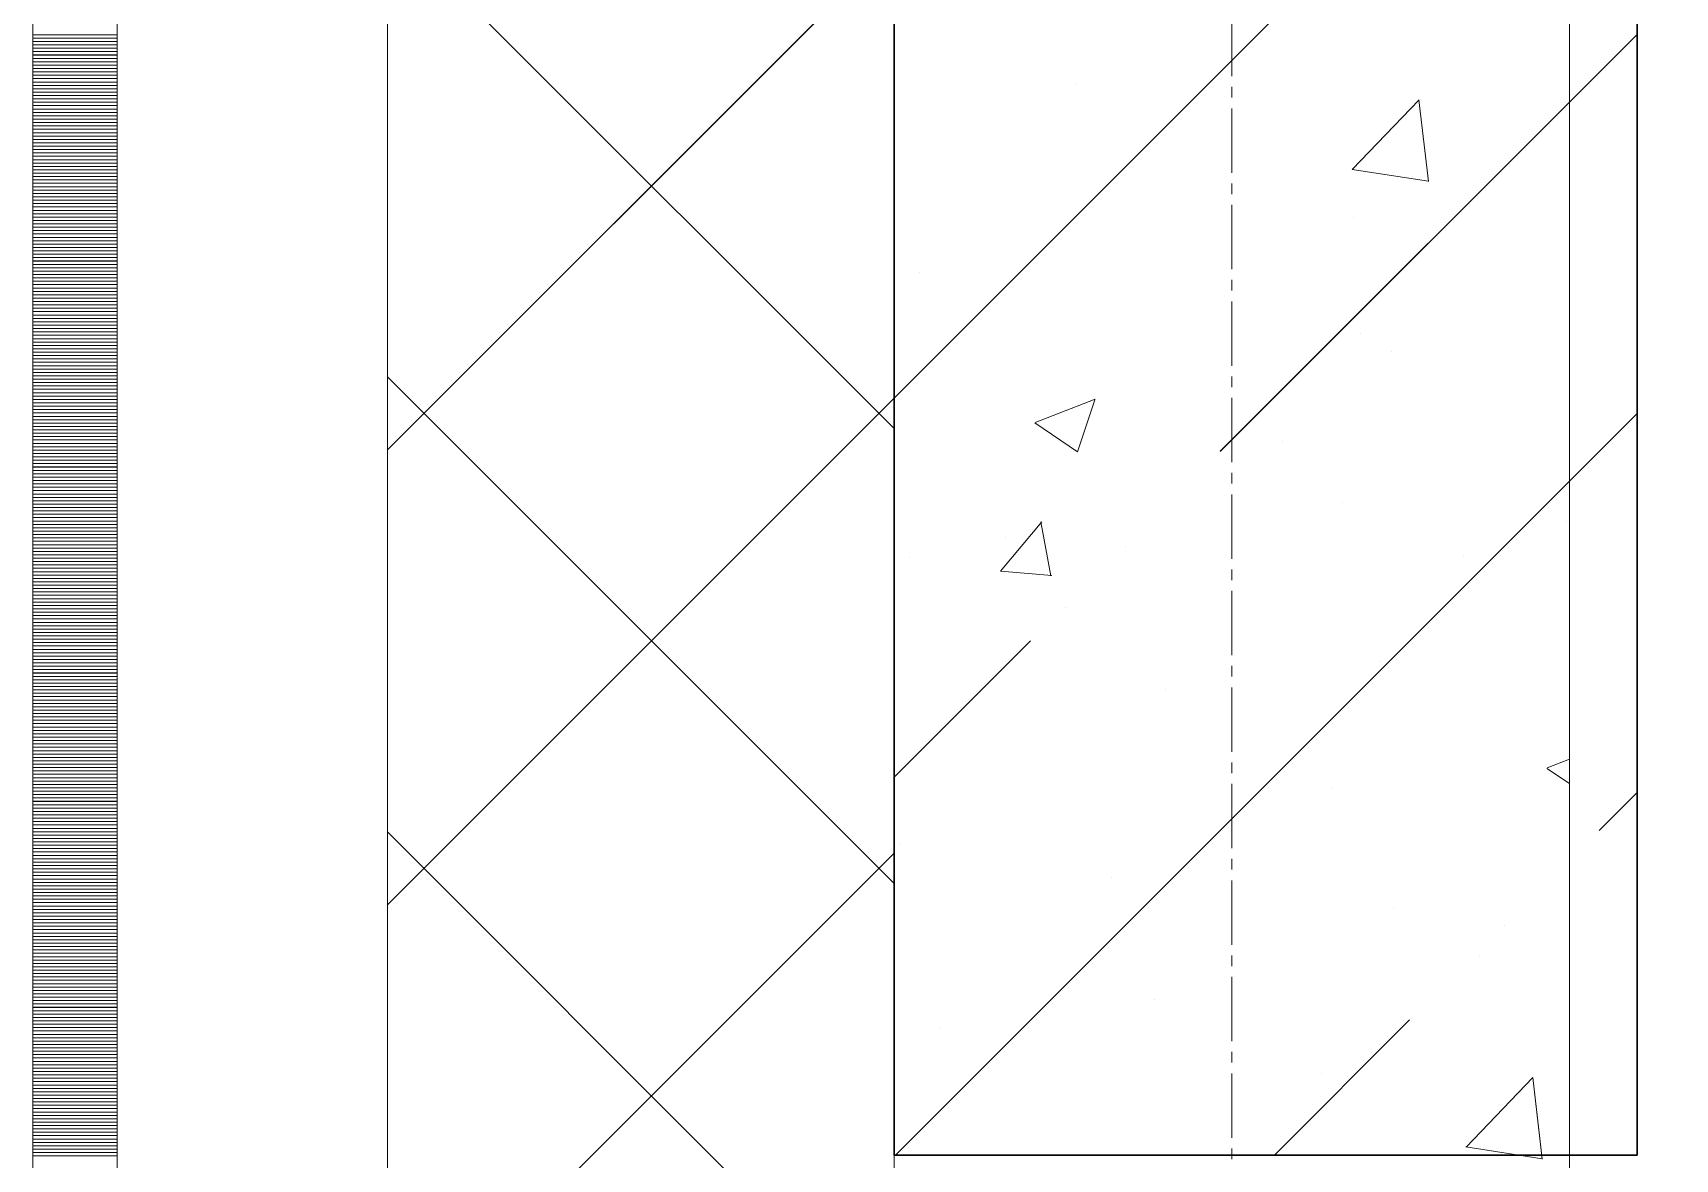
# Model space of a CAD drawing. Header units: millimetres. Extents: x 470010 to 1231400, y -134005 to 421770.
# Drawn here: x 806167.7 to 806654, y 140612 to 140945.6 of the extents above; entities that cross this region are included whole.
import ezdxf
from ezdxf.enums import TextEntityAlignment as Align

# ---------------------------------------------------------------- set-up
doc = ezdxf.new("R2010")
doc.units = ezdxf.units.MM
for name, pattern in [('CENTER2', [28.575, 19.05, -3.175, 3.175, -3.175]), ('DASHED', [19.05, 12.7, -6.35]), ('HIDDEN2', [4.7625, 3.175, -1.5875])]:
    doc.linetypes.add(name, pattern=pattern)
doc.layers.get('Defpoints').update_dxf_attribs({"color": 140})
doc.layers.add('АР_Делит', color=120, linetype='Continuous', lineweight=0, plot=False)
for name, color, linetype, lineweight in [('АР_Колонны', 70, 'Continuous', 30), ('АР_Стены ЖБ', 7, 'Continuous', 35), ('АР_Стены ПЕНОблок', 52, 'Continuous', 20), ('АР_Тонкая', 254, 'Continuous', 5), ('АР_Утеплитель', 31, 'Continuous', 0), ('АР_Штриховка', 8, 'Continuous', 0)]:
    doc.layers.add(name, color=color, linetype=linetype, lineweight=lineweight)
doc.layers.add('РД_Оси_100', color=7, linetype='Continuous', lineweight=0, true_color=0x525252)
doc.styles.add('style1', font='ARIALN.TTF')

# ---------------------------------------------------------------- blocks, each defined once
blk = doc.blocks.new('СОШ_2200_АР_ОСИ_М100_28.05.24')
at = {"layer": 'АР_Делит', "color": 251, "linetype": 'DASHED', "true_color": 0x636466}
blk.add_lwpolyline([(114955, 135155), (114955, -355), (93595.036, -355), (93595.036, 13855), (94145, 13855), (94145, 68320), (66055, 68320), (66055, 13857.73), (83455, 13857.73), (83455, -355), (45245, -355), (45245, 13145), (44695, 13145), (44695, 26755), (45245, 26755), (45245, 68320), (20455, 68320), (20455, 26755), (27955, 26755), (27955, 13145), (-355, 13145), (-355, 100855)], dxfattribs=at)
at = {"layer": 'РД_Оси_100', "color": 251, "linetype": 'CENTER2', "true_color": 0x636466}
blk.add_line((0, -6155), (0, 139938.679), dxfattribs=at)
blk = doc.blocks.new('A$C9108343f')
at = {"layer": 'АР_Колонны', "color": 18, "linetype": 'HIDDEN2', "lineweight": 25, "true_color": 0x000000}
for p, q in [((140704.09, 240979.49), (140704.09, 241879.49)), ((140924.09, 241879.49), (140924.09, 240979.49)), ((140924.09, 240979.49), (140704.09, 240979.49))]:
    blk.add_line(p, q, dxfattribs=at)
at = {"layer": 'АР_Колонны', "color": 18, "linetype": 'Continuous', "lineweight": 15, "true_color": 0x000000}
for p, q in [((140704.09, 241879.49), (140704.09, 240979.49)), ((140704.09, 241879.49), (140704.09, 240979.49)), ((140924.09, 240979.49), (140924.09, 241879.49)), ((140924.09, 240979.49), (140924.09, 241879.49)), ((140704.09, 240979.49), (140924.09, 240979.49)), ((140704.09, 240979.49), (140924.09, 240979.49))]:
    blk.add_line(p, q, dxfattribs=at)
at = {"layer": 'АР_Стены ЖБ', "color": 18, "linetype": 'Continuous', "lineweight": 30, "true_color": 0x000000}
for p, q in [((140704.09, 241879.49), (140704.09, 240979.49)), ((140924.09, 240979.49), (140924.09, 241879.49)), ((140704.09, 240979.49), (140924.09, 240979.49))]:
    blk.add_line(p, q, dxfattribs=at)
at = {"layer": 'АР_Стены ПЕНОблок', "color": 18, "linetype": 'Continuous', "lineweight": 20, "true_color": 0x000000}
for p, q in [((140704.09, 313879.49), (140704.09, 237679.49)), ((140904.09, 237679.49), (140904.09, 313879.49))]:
    blk.add_line(p, q, dxfattribs=at)
at = {"layer": 'АР_Тонкая', "color": 18, "linetype": 'Continuous', "lineweight": 5, "true_color": 0x000000}
for p, q in [((140449.09, 313879.49), (140449.09, 237679.49)), ((140474.09, 313879.49), (140474.09, 237679.49)), ((140474.09, 237679.49), (140474.09, 313879.49)), ((140554.09, 237679.49), (140554.09, 313879.49))]:
    blk.add_line(p, q, dxfattribs=at)
at = {"layer": 'АР_Утеплитель', "color": 18, "linetype": 'Continuous', "lineweight": 0, "true_color": 0x000000}
for p, q in [((140554.09, 313879.49), (140554.09, 237679.49)), ((140704.09, 237679.49), (140704.09, 313879.49))]:
    blk.add_line(p, q, dxfattribs=at)
at = {"layer": 'АР_Штриховка', "color": 18, "linetype": 'Continuous', "lineweight": 5, "true_color": 0x000000}
for p, q in [((140704.09, 241203.61), (140924.09, 241423.61)), ((140800.62, 241187.88), (140924.09, 241311.36)), ((140704.48, 240979.49), (140924.09, 241199.11)), ((140772.55, 241159.82), (140772.55, 241159.82)), ((140704.09, 241091.36), (140744.49, 241131.76)), ((140912.87, 241075.63), (140924.09, 241086.85)), ((140884.81, 241047.57), (140884.81, 241047.57)), ((140816.73, 240979.49), (140856.74, 241019.5))]:
    blk.add_line(p, q, dxfattribs=at)
at = {"layer": 'АР_Штриховка', "color": 18, "linetype": 'Continuous', "lineweight": 0, "true_color": 0x000000}
for p, q in [((140704.09, 241194.6), (140554.09, 241344.6)), ((140554.09, 241188.32), (140704.09, 241338.32)), ((140449.09, 241311.24), (140474.09, 241311.24)), ((140449.09, 241310.24), (140474.09, 241310.24)), ((140449.09, 241309.24), (140474.09, 241309.24)), ((140449.09, 241308.24), (140474.09, 241308.24)), ((140449.09, 241307.24), (140474.09, 241307.24)), ((140449.09, 241306.24), (140474.09, 241306.24)), ((140449.09, 241305.24), (140474.09, 241305.24)), ((140449.09, 241304.24), (140474.09, 241304.24)), ((140449.09, 241303.24), (140474.09, 241303.24)), ((140449.09, 241302.24), (140474.09, 241302.24)), ((140449.09, 241301.24), (140474.09, 241301.24)), ((140449.09, 241300.24), (140474.09, 241300.24)), ((140449.09, 241299.24), (140474.09, 241299.24)), ((140449.09, 241298.24), (140474.09, 241298.24)), ((140449.09, 241297.24), (140474.09, 241297.24)), ((140449.09, 241296.24), (140474.09, 241296.24)), ((140449.09, 241295.24), (140474.09, 241295.24)), ((140449.09, 241294.24), (140474.09, 241294.24)), ((140757.71, 241296.65), (140757.71, 241296.65)), ((140449.09, 241293.24), (140474.09, 241293.24)), ((140449.09, 241292.24), (140474.09, 241292.24)), ((140449.09, 241291.24), (140474.09, 241291.24)), ((140449.09, 241290.24), (140474.09, 241290.24)), ((140449.09, 241289.24), (140474.09, 241289.24)), ((140839.77, 241271.3), (140859.56, 241291.92)), ((140862.32, 241267.79), (140859.51, 241291.92)), ((140449.09, 241288.24), (140474.09, 241288.24)), ((140449.09, 241287.24), (140474.09, 241287.24)), ((140449.09, 241286.24), (140474.09, 241286.24)), ((140449.09, 241285.24), (140474.09, 241285.24)), ((140449.09, 241284.24), (140474.09, 241284.24)), ((140449.09, 241283.24), (140474.09, 241283.24)), ((140449.09, 241282.24), (140474.09, 241282.24)), ((140449.09, 241281.24), (140474.09, 241281.24)), ((140449.09, 241280.24), (140474.09, 241280.24)), ((140449.09, 241279.24), (140474.09, 241279.24)), ((140449.09, 241278.24), (140474.09, 241278.24)), ((140449.09, 241277.24), (140474.09, 241277.24)), ((140449.09, 241276.24), (140474.09, 241276.24)), ((140449.09, 241275.24), (140474.09, 241275.24)), ((140449.09, 241274.24), (140474.09, 241274.24)), ((140449.09, 241273.24), (140474.09, 241273.24)), ((140449.09, 241272.24), (140474.09, 241272.24)), ((140449.09, 241271.24), (140474.09, 241271.24)), ((140449.09, 241270.24), (140474.09, 241270.24)), ((140449.09, 241269.24), (140474.09, 241269.24)), ((140839.74, 241271.37), (140862.33, 241267.87)), ((140449.09, 241268.24), (140474.09, 241268.24)), ((140449.09, 241267.24), (140474.09, 241267.24)), ((140449.09, 241266.24), (140474.09, 241266.24)), ((140449.09, 241265.24), (140474.09, 241265.24)), ((140449.09, 241264.24), (140474.09, 241264.24)), ((140449.09, 241263.24), (140474.09, 241263.24)), ((140449.09, 241262.24), (140474.09, 241262.24)), ((140449.09, 241261.24), (140474.09, 241261.24)), ((140449.09, 241260.24), (140474.09, 241260.24)), ((140449.09, 241259.24), (140474.09, 241259.24)), ((140449.09, 241258.24), (140474.09, 241258.24)), ((140449.09, 241257.24), (140474.09, 241257.24)), ((140449.09, 241256.24), (140474.09, 241256.24)), ((140449.09, 241255.24), (140474.09, 241255.24)), ((140840.04, 241257.24), (140840.04, 241257.24)), ((140449.09, 241254.24), (140474.09, 241254.24)), ((140449.09, 241253.24), (140474.09, 241253.24)), ((140449.09, 241252.24), (140474.09, 241252.24)), ((140449.09, 241251.24), (140474.09, 241251.24)), ((140449.09, 241250.24), (140474.09, 241250.24)), ((140449.09, 241249.24), (140474.09, 241249.24)), ((140449.09, 241248.24), (140474.09, 241248.24)), ((140449.09, 241247.24), (140474.09, 241247.24)), ((140449.09, 241246.24), (140474.09, 241246.24)), ((140449.09, 241245.24), (140474.09, 241245.24)), ((140449.09, 241244.24), (140474.09, 241244.24)), ((140449.09, 241243.24), (140474.09, 241243.24)), ((140449.09, 241242.24), (140474.09, 241242.24)), ((140449.09, 241241.24), (140474.09, 241241.24)), ((140449.09, 241240.24), (140474.09, 241240.24)), ((140711.74, 241240.98), (140711.74, 241240.98)), ((140449.09, 241239.24), (140474.09, 241239.24)), ((140449.09, 241238.24), (140474.09, 241238.24)), ((140449.09, 241237.24), (140474.09, 241237.24)), ((140449.09, 241236.24), (140474.09, 241236.24)), ((140449.09, 241235.24), (140474.09, 241235.24)), ((140449.09, 241234.24), (140474.09, 241234.24)), ((140449.09, 241233.24), (140474.09, 241233.24)), ((140449.09, 241232.24), (140474.09, 241232.24)), ((140449.09, 241231.24), (140474.09, 241231.24)), ((140449.09, 241230.24), (140474.09, 241230.24)), ((140449.09, 241229.24), (140474.09, 241229.24)), ((140449.09, 241228.24), (140474.09, 241228.24)), ((140449.09, 241227.24), (140474.09, 241227.24)), ((140449.09, 241226.24), (140474.09, 241226.24)), ((140449.09, 241225.24), (140474.09, 241225.24)), ((140449.09, 241224.24), (140474.09, 241224.24)), ((140449.09, 241223.24), (140474.09, 241223.24)), ((140449.09, 241222.24), (140474.09, 241222.24)), ((140449.09, 241221.24), (140474.09, 241221.24)), ((140842.23, 241222.73), (140842.23, 241222.73)), ((140449.09, 241220.24), (140474.09, 241220.24)), ((140449.09, 241219.24), (140474.09, 241219.24)), ((140449.09, 241218.24), (140474.09, 241218.24)), ((140449.09, 241217.24), (140474.09, 241217.24)), ((140449.09, 241216.24), (140474.09, 241216.24)), ((140851.3, 241217.59), (140851.3, 241217.59)), ((140449.09, 241215.24), (140474.09, 241215.24)), ((140449.09, 241214.24), (140474.09, 241214.24)), ((140449.09, 241213.24), (140474.09, 241213.24)), ((140449.09, 241212.24), (140474.09, 241212.24)), ((140449.09, 241211.24), (140474.09, 241211.24)), ((140449.09, 241210.24), (140474.09, 241210.24)), ((140449.09, 241209.24), (140474.09, 241209.24)), ((140449.09, 241208.24), (140474.09, 241208.24)), ((140449.09, 241207.24), (140474.09, 241207.24)), ((140449.09, 241206.24), (140474.09, 241206.24)), ((140704.09, 241059.9), (140554.09, 241209.9)), ((140449.09, 241205.24), (140474.09, 241205.24)), ((140449.09, 241204.24), (140474.09, 241204.24)), ((140449.09, 241203.24), (140474.09, 241203.24)), ((140449.09, 241202.24), (140474.09, 241202.24)), ((140449.09, 241201.24), (140474.09, 241201.24)), ((140554.09, 241053.61), (140704.09, 241203.61)), ((140745.85, 241196.46), (140763.63, 241203.28)), ((140758.4, 241187.75), (140763.55, 241203.1)), ((140449.09, 241200.24), (140474.09, 241200.24)), ((140449.09, 241199.24), (140474.09, 241199.24)), ((140449.09, 241198.24), (140474.09, 241198.24)), ((140449.09, 241197.24), (140474.09, 241197.24)), ((140449.09, 241196.24), (140474.09, 241196.24)), ((140745.76, 241196.28), (140758.4, 241187.75)), ((140449.09, 241195.24), (140474.09, 241195.24)), ((140449.09, 241194.24), (140474.09, 241194.24)), ((140449.09, 241193.24), (140474.09, 241193.24)), ((140449.09, 241192.24), (140474.09, 241192.24)), ((140449.09, 241191.24), (140474.09, 241191.24)), ((140449.09, 241190.24), (140474.09, 241190.24)), ((140449.09, 241189.24), (140474.09, 241189.24)), ((140449.09, 241188.24), (140474.09, 241188.24)), ((140449.09, 241187.24), (140474.09, 241187.24)), ((140819.08, 241190.86), (140819.08, 241190.86)), ((140449.09, 241186.24), (140474.09, 241186.24)), ((140449.09, 241185.24), (140474.09, 241185.24)), ((140449.09, 241184.24), (140474.09, 241184.24)), ((140449.09, 241183.24), (140474.09, 241183.24)), ((140449.09, 241182.24), (140474.09, 241182.24)), ((140449.09, 241181.24), (140474.09, 241181.24)), ((140449.09, 241180.24), (140474.09, 241180.24)), ((140449.09, 241179.24), (140474.09, 241179.24)), ((140449.09, 241178.24), (140474.09, 241178.24)), ((140449.09, 241177.24), (140474.09, 241177.24)), ((140449.09, 241176.24), (140474.09, 241176.24)), ((140449.09, 241175.24), (140474.09, 241175.24)), ((140449.09, 241174.24), (140474.09, 241174.24)), ((140449.09, 241173.24), (140474.09, 241173.24)), ((140449.09, 241172.24), (140474.09, 241172.24)), ((140836.95, 241172.69), (140836.95, 241172.69)), ((140449.09, 241171.24), (140474.09, 241171.24)), ((140449.09, 241170.24), (140474.09, 241170.24)), ((140449.09, 241169.24), (140474.09, 241169.24)), ((140449.09, 241168.24), (140474.09, 241168.24)), ((140449.09, 241167.24), (140474.09, 241167.24)), ((140735.58, 241152.43), (140747.83, 241167.03)), ((140750.52, 241151.05), (140747.58, 241166.97)), ((140903.09, 241166.96), (140903.09, 241166.96)), ((140449.09, 241166.24), (140474.09, 241166.24)), ((140449.09, 241165.24), (140474.09, 241165.24)), ((140449.09, 241164.24), (140474.09, 241164.24)), ((140449.09, 241163.24), (140474.09, 241163.24)), ((140449.09, 241162.24), (140474.09, 241162.24)), ((140737.04, 241162.47), (140737.04, 241162.47)), ((140449.09, 241161.24), (140474.09, 241161.24)), ((140449.09, 241160.24), (140474.09, 241160.24)), ((140449.09, 241159.24), (140474.09, 241159.24)), ((140449.09, 241158.24), (140474.09, 241158.24)), ((140449.09, 241157.24), (140474.09, 241157.24)), ((140449.09, 241156.24), (140474.09, 241156.24)), ((140449.09, 241155.24), (140474.09, 241155.24)), ((140449.09, 241154.24), (140474.09, 241154.24)), ((140449.09, 241153.24), (140474.09, 241153.24)), ((140708.65, 241156.43), (140708.65, 241156.43)), ((140735.58, 241152.42), (140750.77, 241151.1)), ((140872.63, 241156.75), (140872.63, 241156.75)), ((140449.09, 241152.24), (140474.09, 241152.24)), ((140449.09, 241151.24), (140474.09, 241151.24)), ((140449.09, 241150.24), (140474.09, 241150.24)), ((140449.09, 241149.24), (140474.09, 241149.24)), ((140449.09, 241148.24), (140474.09, 241148.24)), ((140449.09, 241147.24), (140474.09, 241147.24)), ((140449.09, 241146.24), (140474.09, 241146.24)), ((140449.09, 241145.24), (140474.09, 241145.24)), ((140449.09, 241144.24), (140474.09, 241144.24)), ((140449.09, 241143.24), (140474.09, 241143.24)), ((140449.09, 241142.24), (140474.09, 241142.24)), ((140449.09, 241141.24), (140474.09, 241141.24)), ((140449.09, 241140.24), (140474.09, 241140.24)), ((140449.09, 241139.24), (140474.09, 241139.24)), ((140449.09, 241138.24), (140474.09, 241138.24)), ((140754.96, 241141.54), (140754.96, 241141.54)), ((140449.09, 241137.24), (140474.09, 241137.24)), ((140449.09, 241136.24), (140474.09, 241136.24)), ((140449.09, 241135.24), (140474.09, 241135.24)), ((140449.09, 241134.24), (140474.09, 241134.24)), ((140449.09, 241133.24), (140474.09, 241133.24)), ((140449.09, 241132.24), (140474.09, 241132.24)), ((140449.09, 241131.24), (140474.09, 241131.24)), ((140449.09, 241130.24), (140474.09, 241130.24)), ((140449.09, 241129.24), (140474.09, 241129.24)), ((140449.09, 241128.24), (140474.09, 241128.24)), ((140449.09, 241127.24), (140474.09, 241127.24)), ((140449.09, 241126.24), (140474.09, 241126.24)), ((140449.09, 241125.24), (140474.09, 241125.24)), ((140449.09, 241124.24), (140474.09, 241124.24)), ((140449.09, 241123.24), (140474.09, 241123.24)), ((140848.07, 241125.78), (140848.07, 241125.78)), ((140449.09, 241122.24), (140474.09, 241122.24)), ((140449.09, 241121.24), (140474.09, 241121.24)), ((140449.09, 241120.24), (140474.09, 241120.24)), ((140449.09, 241119.24), (140474.09, 241119.24)), ((140449.09, 241118.24), (140474.09, 241118.24)), ((140449.09, 241117.24), (140474.09, 241117.24)), ((140449.09, 241116.24), (140474.09, 241116.24)), ((140449.09, 241115.24), (140474.09, 241115.24)), ((140449.09, 241114.24), (140474.09, 241114.24)), ((140784.48, 241117.41), (140784.48, 241117.41)), ((140449.09, 241113.24), (140474.09, 241113.24)), ((140449.09, 241112.24), (140474.09, 241112.24)), ((140449.09, 241111.24), (140474.09, 241111.24)), ((140449.09, 241110.24), (140474.09, 241110.24)), ((140449.09, 241109.24), (140474.09, 241109.24)), ((140449.09, 241108.24), (140474.09, 241108.24)), ((140449.09, 241107.24), (140474.09, 241107.24)), ((140449.09, 241106.24), (140474.09, 241106.24)), ((140449.09, 241105.24), (140474.09, 241105.24)), ((140449.09, 241104.24), (140474.09, 241104.24)), ((140449.09, 241103.24), (140474.09, 241103.24)), ((140449.09, 241102.24), (140474.09, 241102.24)), ((140449.09, 241101.24), (140474.09, 241101.24)), ((140449.09, 241100.24), (140474.09, 241100.24)), ((140449.09, 241099.24), (140474.09, 241099.24)), ((140449.09, 241098.24), (140474.09, 241098.24)), ((140449.09, 241097.24), (140474.09, 241097.24)), ((140449.09, 241096.24), (140474.09, 241096.24)), ((140449.09, 241095.24), (140474.09, 241095.24)), ((140449.09, 241094.24), (140474.09, 241094.24)), ((140897.38, 241094.01), (140904.09, 241089.48)), ((140897.46, 241094.19), (140904.09, 241096.74)), ((140449.09, 241093.24), (140474.09, 241093.24)), ((140449.09, 241092.24), (140474.09, 241092.24)), ((140449.09, 241091.24), (140474.09, 241091.24)), ((140449.09, 241090.24), (140474.09, 241090.24)), ((140449.09, 241089.24), (140474.09, 241089.24)), ((140449.09, 241088.24), (140474.09, 241088.24)), ((140449.09, 241087.24), (140474.09, 241087.24)), ((140449.09, 241086.24), (140474.09, 241086.24)), ((140449.09, 241085.24), (140474.09, 241085.24)), ((140449.09, 241084.24), (140474.09, 241084.24)), ((140833.86, 241088.13), (140833.86, 241088.13)), ((140449.09, 241083.24), (140474.09, 241083.24)), ((140449.09, 241082.24), (140474.09, 241082.24)), ((140449.09, 241081.24), (140474.09, 241081.24)), ((140449.09, 241080.24), (140474.09, 241080.24)), ((140449.09, 241079.24), (140474.09, 241079.24)), ((140449.09, 241078.24), (140474.09, 241078.24)), ((140449.09, 241077.24), (140474.09, 241077.24)), ((140449.09, 241076.24), (140474.09, 241076.24)), ((140449.09, 241075.24), (140474.09, 241075.24)), ((140704.09, 240925.2), (140554.09, 241075.2)), ((140449.09, 241074.24), (140474.09, 241074.24)), ((140449.09, 241073.24), (140474.09, 241073.24)), ((140449.09, 241072.24), (140474.09, 241072.24)), ((140449.09, 241071.24), (140474.09, 241071.24)), ((140449.09, 241070.24), (140474.09, 241070.24)), ((140705.56, 241071.87), (140705.56, 241071.87)), ((140449.09, 241069.24), (140474.09, 241069.24)), ((140449.09, 241068.24), (140474.09, 241068.24)), ((140449.09, 241067.24), (140474.09, 241067.24)), ((140449.09, 241066.24), (140474.09, 241066.24)), ((140449.09, 241065.24), (140474.09, 241065.24)), ((140554.09, 240918.91), (140704.09, 241068.91)), ((140449.09, 241064.24), (140474.09, 241064.24)), ((140449.09, 241063.24), (140474.09, 241063.24)), ((140449.09, 241062.24), (140474.09, 241062.24)), ((140449.09, 241061.24), (140474.09, 241061.24)), ((140449.09, 241060.24), (140474.09, 241060.24)), ((140768.55, 241061.75), (140768.55, 241061.75)), ((140449.09, 241059.24), (140474.09, 241059.24)), ((140449.09, 241058.24), (140474.09, 241058.24)), ((140449.09, 241057.24), (140474.09, 241057.24)), ((140449.09, 241056.24), (140474.09, 241056.24)), ((140449.09, 241055.24), (140474.09, 241055.24)), ((140449.09, 241054.24), (140474.09, 241054.24)), ((140449.09, 241053.24), (140474.09, 241053.24)), ((140449.09, 241052.24), (140474.09, 241052.24)), ((140449.09, 241051.24), (140474.09, 241051.24)), ((140449.09, 241050.24), (140474.09, 241050.24)), ((140851.97, 241052.65), (140851.97, 241052.65)), ((140449.09, 241049.24), (140474.09, 241049.24)), ((140449.09, 241048.24), (140474.09, 241048.24)), ((140449.09, 241047.24), (140474.09, 241047.24)), ((140449.09, 241046.24), (140474.09, 241046.24)), ((140449.09, 241045.24), (140474.09, 241045.24)), ((140449.09, 241044.24), (140474.09, 241044.24)), ((140449.09, 241043.24), (140474.09, 241043.24)), ((140449.09, 241042.24), (140474.09, 241042.24)), ((140449.09, 241041.24), (140474.09, 241041.24)), ((140449.09, 241040.24), (140474.09, 241040.24)), ((140449.09, 241039.24), (140474.09, 241039.24)), ((140449.09, 241038.24), (140474.09, 241038.24)), ((140449.09, 241037.24), (140474.09, 241037.24)), ((140449.09, 241036.24), (140474.09, 241036.24)), ((140877.45, 241038.26), (140877.45, 241038.26)), ((140449.09, 241035.24), (140474.09, 241035.24)), ((140449.09, 241034.24), (140474.09, 241034.24)), ((140449.09, 241033.24), (140474.09, 241033.24)), ((140449.09, 241032.24), (140474.09, 241032.24)), ((140449.09, 241031.24), (140474.09, 241031.24)), ((140449.09, 241030.24), (140474.09, 241030.24)), ((140449.09, 241029.24), (140474.09, 241029.24)), ((140449.09, 241028.24), (140474.09, 241028.24)), ((140449.09, 241027.24), (140474.09, 241027.24)), ((140449.09, 241026.24), (140474.09, 241026.24)), ((140449.09, 241025.24), (140474.09, 241025.24)), ((140449.09, 241024.24), (140474.09, 241024.24)), ((140449.09, 241023.24), (140474.09, 241023.24)), ((140449.09, 241022.24), (140474.09, 241022.24)), ((140449.09, 241021.24), (140474.09, 241021.24)), ((140781.25, 241025.6), (140781.25, 241025.6)), ((140449.09, 241020.24), (140474.09, 241020.24)), ((140449.09, 241019.24), (140474.09, 241019.24)), ((140449.09, 241018.24), (140474.09, 241018.24)), ((140449.09, 241017.24), (140474.09, 241017.24)), ((140449.09, 241016.24), (140474.09, 241016.24)), ((140717.66, 241017.23), (140717.66, 241017.23)), ((140449.09, 241015.24), (140474.09, 241015.24)), ((140449.09, 241014.24), (140474.09, 241014.24)), ((140449.09, 241013.24), (140474.09, 241013.24)), ((140449.09, 241012.24), (140474.09, 241012.24)), ((140449.09, 241011.24), (140474.09, 241011.24)), ((140449.09, 241010.24), (140474.09, 241010.24)), ((140449.09, 241009.24), (140474.09, 241009.24)), ((140449.09, 241008.24), (140474.09, 241008.24)), ((140449.09, 241007.24), (140474.09, 241007.24)), ((140449.09, 241006.24), (140474.09, 241006.24)), ((140449.09, 241005.24), (140474.09, 241005.24)), ((140449.09, 241004.24), (140474.09, 241004.24)), ((140449.09, 241003.24), (140474.09, 241003.24)), ((140449.09, 241002.24), (140474.09, 241002.24)), ((140830.77, 241003.58), (140830.77, 241003.58)), ((140873.45, 240981.83), (140893.23, 241002.45)), ((140895.99, 240978.33), (140893.19, 241002.45)), ((140449.09, 241001.24), (140474.09, 241001.24)), ((140449.09, 241000.24), (140474.09, 241000.24)), ((140449.09, 240999.24), (140474.09, 240999.24)), ((140449.09, 240998.24), (140474.09, 240998.24)), ((140449.09, 240997.24), (140474.09, 240997.24)), ((140449.09, 240996.24), (140474.09, 240996.24)), ((140449.09, 240995.24), (140474.09, 240995.24)), ((140449.09, 240994.24), (140474.09, 240994.24)), ((140449.09, 240993.24), (140474.09, 240993.24)), ((140449.09, 240992.24), (140474.09, 240992.24)), ((140449.09, 240991.24), (140474.09, 240991.24)), ((140449.09, 240990.24), (140474.09, 240990.24)), ((140449.09, 240989.24), (140474.09, 240989.24)), ((140449.09, 240988.24), (140474.09, 240988.24)), ((140449.09, 240987.24), (140474.09, 240987.24)), ((140449.09, 240986.24), (140474.09, 240986.24)), ((140449.09, 240985.24), (140474.09, 240985.24)), ((140449.09, 240984.24), (140474.09, 240984.24)), ((140449.09, 240983.24), (140474.09, 240983.24)), ((140449.09, 240982.24), (140474.09, 240982.24)), ((140449.09, 240981.24), (140474.09, 240981.24)), ((140449.09, 240980.24), (140474.09, 240980.24)), ((140449.09, 240979.24), (140474.09, 240979.24)), ((140873.42, 240981.9), (140896.01, 240978.4))]:
    blk.add_line(p, q, dxfattribs=at)
at = {"layer": 'РД_Оси_100'}
blk.add_blockref('СОШ_2200_АР_ОСИ_М100_28.05.24', (140804.09, 223079.49), dxfattribs=at)
at = {"layer": 'Defpoints', "color": 18, "true_color": 0x000000, "style": 'style1'}
for p in [(143949.34, 316089.12), (143974.98, 281639.5), (143890.4, 273244.71), (143839.99, 264276.81), (143967.75, 254892.38), (12251.96, 104178.14), (12382.58, 96023.14)]:
    blk.add_attdef('АР-ПОМЕЩЕНИЕ:НАИМЕНОВАНИЕ', text='', height=100, dxfattribs=at).set_placement(p, align=Align.MIDDLE)
at = {"layer": 'Defpoints', "color": 18, "true_color": 0x000000, "style": 'style1', "flags": 8}
for p in [(143951.3, 279099.09), (143848.34, 269251.11), (143875.33, 260094.25), (144049.74, 250824.7), (163419.28, 238153.36), (155897.46, 237965.97), (183037.2, 237965.97), (143342.94, 237876.19)]:
    blk.add_attdef('АР-ПОМЕЩЕНИЕ:НАИМЕНОВАНИЕ', text='', height=100, dxfattribs=at).set_placement(p, align=Align.MIDDLE)

msp = doc.modelspace()

# ---------------------------------------------------------------- linework, layer by layer
at = {"layer": 'АР_Колонны', "color": 18, "linetype": 'HIDDEN2', "lineweight": 25, "true_color": 0x000000}
for p, q in [((806422.706, 140613.251), (806422.706, 141513.251)), ((806642.706, 141513.251), (806642.706, 140613.251)), ((806642.706, 140613.251), (806422.706, 140613.251))]:
    msp.add_line(p, q, dxfattribs=at)
at = {"layer": 'АР_Колонны', "color": 18, "linetype": 'Continuous', "lineweight": 15, "true_color": 0x000000}
for p, q in [((806422.706, 141513.251), (806422.706, 140613.251)), ((806422.706, 141513.251), (806422.706, 140613.251)), ((806642.706, 140613.251), (806642.706, 141513.251)), ((806642.706, 140613.251), (806642.706, 141513.251)), ((806422.706, 140613.251), (806642.706, 140613.251)), ((806422.706, 140613.251), (806642.706, 140613.251))]:
    msp.add_line(p, q, dxfattribs=at)
at = {"layer": 'АР_Стены ЖБ', "color": 18, "linetype": 'Continuous', "lineweight": 30, "true_color": 0x000000}
for p, q in [((806422.706, 141513.251), (806422.706, 140613.251)), ((806642.706, 140613.251), (806642.706, 141513.251)), ((806422.706, 140613.251), (806642.706, 140613.251))]:
    msp.add_line(p, q, dxfattribs=at)
at = {"layer": 'АР_Стены ПЕНОблок', "color": 18, "linetype": 'Continuous', "lineweight": 20, "true_color": 0x000000}
for p, q in [((806422.706, 213513.251), (806422.706, 137313.251)), ((806622.706, 137313.251), (806622.706, 213513.251))]:
    msp.add_line(p, q, dxfattribs=at)
at = {"layer": 'АР_Тонкая', "color": 18, "linetype": 'Continuous', "lineweight": 5, "true_color": 0x000000}
for p, q in [((806167.706, 213513.251), (806167.706, 137313.251)), ((806192.706, 213513.251), (806192.706, 137313.251)), ((806192.706, 137313.251), (806192.706, 213513.251)), ((806272.706, 137313.251), (806272.706, 213513.251))]:
    msp.add_line(p, q, dxfattribs=at)
at = {"layer": 'АР_Утеплитель', "color": 18, "linetype": 'Continuous', "lineweight": 0, "true_color": 0x000000}
for p, q in [((806272.706, 213513.251), (806272.706, 137313.251)), ((806422.706, 137313.251), (806422.706, 213513.251))]:
    msp.add_line(p, q, dxfattribs=at)
at = {"layer": 'АР_Штриховка', "color": 18, "linetype": 'Continuous', "lineweight": 5, "true_color": 0x000000}
for p, q in [((806422.706, 140837.371), (806642.706, 141057.371)), ((806519.229, 140821.641), (806642.706, 140945.118)), ((806423.092, 140613.251), (806642.706, 140832.865)), ((806422.706, 140725.118), (806463.103, 140765.515)), ((806631.483, 140709.388), (806642.706, 140720.612)), ((806535.345, 140613.251), (806575.356, 140653.261))]:
    msp.add_line(p, q, dxfattribs=at)
at = {"layer": 'АР_Штриховка', "color": 18, "linetype": 'Continuous', "lineweight": 0, "true_color": 0x000000}
for p, q in [((806422.706, 140828.362), (806272.706, 140978.362)), ((806272.706, 140822.075), (806422.706, 140972.075)), ((806167.706, 140945), (806192.706, 140945)), ((806167.706, 140944), (806192.706, 140944)), ((806167.706, 140943), (806192.706, 140943)), ((806167.706, 140942), (806192.706, 140942)), ((806167.706, 140941), (806192.706, 140941)), ((806167.706, 140940), (806192.706, 140940)), ((806167.706, 140939), (806192.706, 140939)), ((806167.706, 140938), (806192.706, 140938)), ((806167.706, 140937), (806192.706, 140937)), ((806167.706, 140936), (806192.706, 140936)), ((806167.706, 140935), (806192.706, 140935)), ((806167.706, 140934), (806192.706, 140934)), ((806167.706, 140933), (806192.706, 140933)), ((806167.706, 140932), (806192.706, 140932)), ((806167.706, 140931), (806192.706, 140931)), ((806167.706, 140930), (806192.706, 140930)), ((806167.706, 140929), (806192.706, 140929)), ((806167.706, 140928), (806192.706, 140928)), ((806167.706, 140927), (806192.706, 140927)), ((806167.706, 140926), (806192.706, 140926)), ((806167.706, 140925), (806192.706, 140925)), ((806558.386, 140905.061), (806578.169, 140925.68)), ((806580.931, 140901.552), (806578.125, 140925.675)), ((806167.706, 140924), (806192.706, 140924)), ((806167.706, 140923), (806192.706, 140923)), ((806167.706, 140922), (806192.706, 140922)), ((806167.706, 140921), (806192.706, 140921)), ((806167.706, 140920), (806192.706, 140920)), ((806167.706, 140919), (806192.706, 140919)), ((806167.706, 140918), (806192.706, 140918)), ((806167.706, 140917), (806192.706, 140917)), ((806167.706, 140916), (806192.706, 140916)), ((806167.706, 140915), (806192.706, 140915)), ((806167.706, 140914), (806192.706, 140914)), ((806167.706, 140913), (806192.706, 140913)), ((806167.706, 140912), (806192.706, 140912)), ((806167.706, 140911), (806192.706, 140911)), ((806167.706, 140910), (806192.706, 140910)), ((806167.706, 140909), (806192.706, 140909)), ((806167.706, 140908), (806192.706, 140908)), ((806167.706, 140907), (806192.706, 140907)), ((806167.706, 140906), (806192.706, 140906)), ((806167.706, 140905), (806192.706, 140905)), ((806167.706, 140904), (806192.706, 140904)), ((806167.706, 140903), (806192.706, 140903)), ((806167.706, 140902), (806192.706, 140902)), ((806167.706, 140901), (806192.706, 140901)), ((806558.353, 140905.13), (806580.943, 140901.627)), ((806167.706, 140900), (806192.706, 140900)), ((806167.706, 140899), (806192.706, 140899)), ((806167.706, 140898), (806192.706, 140898)), ((806167.706, 140897), (806192.706, 140897)), ((806167.706, 140896), (806192.706, 140896)), ((806167.706, 140895), (806192.706, 140895)), ((806167.706, 140894), (806192.706, 140894)), ((806167.706, 140893), (806192.706, 140893)), ((806167.706, 140892), (806192.706, 140892)), ((806167.706, 140891), (806192.706, 140891)), ((806167.706, 140890), (806192.706, 140890)), ((806167.706, 140889), (806192.706, 140889)), ((806167.706, 140888), (806192.706, 140888)), ((806167.706, 140887), (806192.706, 140887)), ((806167.706, 140886), (806192.706, 140886)), ((806167.706, 140885), (806192.706, 140885)), ((806167.706, 140884), (806192.706, 140884)), ((806167.706, 140883), (806192.706, 140883)), ((806167.706, 140882), (806192.706, 140882)), ((806167.706, 140881), (806192.706, 140881)), ((806167.706, 140880), (806192.706, 140880)), ((806167.706, 140879), (806192.706, 140879)), ((806167.706, 140878), (806192.706, 140878)), ((806167.706, 140877), (806192.706, 140877)), ((806167.706, 140876), (806192.706, 140876)), ((806167.706, 140875), (806192.706, 140875)), ((806167.706, 140874), (806192.706, 140874)), ((806167.706, 140873), (806192.706, 140873)), ((806167.706, 140872), (806192.706, 140872)), ((806167.706, 140871), (806192.706, 140871)), ((806167.706, 140870), (806192.706, 140870)), ((806167.706, 140869), (806192.706, 140869)), ((806167.706, 140868), (806192.706, 140868)), ((806167.706, 140867), (806192.706, 140867)), ((806167.706, 140866), (806192.706, 140866)), ((806167.706, 140865), (806192.706, 140865)), ((806167.706, 140864), (806192.706, 140864)), ((806167.706, 140863), (806192.706, 140863)), ((806167.706, 140862), (806192.706, 140862)), ((806167.706, 140861), (806192.706, 140861)), ((806167.706, 140860), (806192.706, 140860)), ((806167.706, 140859), (806192.706, 140859)), ((806167.706, 140858), (806192.706, 140858)), ((806167.706, 140857), (806192.706, 140857)), ((806167.706, 140856), (806192.706, 140856)), ((806167.706, 140855), (806192.706, 140855)), ((806167.706, 140854), (806192.706, 140854)), ((806167.706, 140853), (806192.706, 140853)), ((806167.706, 140852), (806192.706, 140852)), ((806167.706, 140851), (806192.706, 140851)), ((806167.706, 140850), (806192.706, 140850)), ((806167.706, 140849), (806192.706, 140849)), ((806167.706, 140848), (806192.706, 140848)), ((806167.706, 140847), (806192.706, 140847)), ((806167.706, 140846), (806192.706, 140846)), ((806167.706, 140845), (806192.706, 140845)), ((806167.706, 140844), (806192.706, 140844)), ((806167.706, 140843), (806192.706, 140843)), ((806167.706, 140842), (806192.706, 140842)), ((806422.706, 140693.658), (806272.706, 140843.658)), ((806167.706, 140841), (806192.706, 140841)), ((806167.706, 140840), (806192.706, 140840)), ((806167.706, 140839), (806192.706, 140839)), ((806167.706, 140838), (806192.706, 140838)), ((806272.706, 140687.371), (806422.706, 140837.371)), ((806167.706, 140837), (806192.706, 140837)), ((806167.706, 140836), (806192.706, 140836)), ((806167.706, 140835), (806192.706, 140835)), ((806167.706, 140834), (806192.706, 140834)), ((806167.706, 140833), (806192.706, 140833)), ((806464.458, 140830.214), (806482.242, 140837.041)), ((806477.016, 140821.512), (806482.166, 140836.861)), ((806167.706, 140832), (806192.706, 140832)), ((806167.706, 140831), (806192.706, 140831)), ((806167.706, 140830), (806192.706, 140830)), ((806167.706, 140829), (806192.706, 140829)), ((806167.706, 140828), (806192.706, 140828)), ((806464.376, 140830.035), (806477.011, 140821.513)), ((806167.706, 140827), (806192.706, 140827)), ((806167.706, 140826), (806192.706, 140826)), ((806167.706, 140825), (806192.706, 140825)), ((806167.706, 140824), (806192.706, 140824)), ((806167.706, 140823), (806192.706, 140823)), ((806167.706, 140822), (806192.706, 140822)), ((806167.706, 140821), (806192.706, 140821)), ((806167.706, 140820), (806192.706, 140820)), ((806167.706, 140819), (806192.706, 140819)), ((806167.706, 140818), (806192.706, 140818)), ((806167.706, 140817), (806192.706, 140817)), ((806167.706, 140816), (806192.706, 140816)), ((806167.706, 140815), (806192.706, 140815)), ((806167.706, 140814), (806192.706, 140814)), ((806167.706, 140813), (806192.706, 140813)), ((806167.706, 140812), (806192.706, 140812)), ((806167.706, 140811), (806192.706, 140811)), ((806167.706, 140810), (806192.706, 140810)), ((806167.706, 140809), (806192.706, 140809)), ((806167.706, 140808), (806192.706, 140808)), ((806167.706, 140807), (806192.706, 140807)), ((806167.706, 140806), (806192.706, 140806)), ((806167.706, 140805), (806192.706, 140805)), ((806167.706, 140804), (806192.706, 140804)), ((806167.706, 140803), (806192.706, 140803)), ((806167.706, 140802), (806192.706, 140802)), ((806167.706, 140801), (806192.706, 140801)), ((806167.706, 140800), (806192.706, 140800)), ((806167.706, 140799), (806192.706, 140799)), ((806454.196, 140786.192), (806466.442, 140800.785)), ((806469.133, 140784.808), (806466.196, 140800.73)), ((806167.706, 140798), (806192.706, 140798)), ((806167.706, 140797), (806192.706, 140797)), ((806167.706, 140796), (806192.706, 140796)), ((806167.706, 140795), (806192.706, 140795)), ((806167.706, 140794), (806192.706, 140794)), ((806167.706, 140793), (806192.706, 140793)), ((806167.706, 140792), (806192.706, 140792)), ((806167.706, 140791), (806192.706, 140791)), ((806167.706, 140790), (806192.706, 140790)), ((806167.706, 140789), (806192.706, 140789)), ((806167.706, 140788), (806192.706, 140788)), ((806167.706, 140787), (806192.706, 140787)), ((806167.706, 140786), (806192.706, 140786)), ((806167.706, 140785), (806192.706, 140785)), ((806167.706, 140784), (806192.706, 140784)), ((806454.196, 140786.182), (806469.378, 140784.854)), ((806167.706, 140783), (806192.706, 140783)), ((806167.706, 140782), (806192.706, 140782)), ((806167.706, 140781), (806192.706, 140781)), ((806167.706, 140780), (806192.706, 140780)), ((806167.706, 140779), (806192.706, 140779)), ((806167.706, 140778), (806192.706, 140778)), ((806167.706, 140777), (806192.706, 140777)), ((806167.706, 140776), (806192.706, 140776)), ((806167.706, 140775), (806192.706, 140775)), ((806167.706, 140774), (806192.706, 140774)), ((806167.706, 140773), (806192.706, 140773)), ((806167.706, 140772), (806192.706, 140772)), ((806167.706, 140771), (806192.706, 140771)), ((806167.706, 140770), (806192.706, 140770)), ((806167.706, 140769), (806192.706, 140769)), ((806167.706, 140768), (806192.706, 140768)), ((806167.706, 140767), (806192.706, 140767)), ((806167.706, 140766), (806192.706, 140766)), ((806167.706, 140765), (806192.706, 140765)), ((806167.706, 140764), (806192.706, 140764)), ((806167.706, 140763), (806192.706, 140763)), ((806167.706, 140762), (806192.706, 140762)), ((806167.706, 140761), (806192.706, 140761)), ((806167.706, 140760), (806192.706, 140760)), ((806167.706, 140759), (806192.706, 140759)), ((806167.706, 140758), (806192.706, 140758)), ((806167.706, 140757), (806192.706, 140757)), ((806167.706, 140756), (806192.706, 140756)), ((806167.706, 140755), (806192.706, 140755)), ((806167.706, 140754), (806192.706, 140754)), ((806167.706, 140753), (806192.706, 140753)), ((806167.706, 140752), (806192.706, 140752)), ((806167.706, 140751), (806192.706, 140751)), ((806167.706, 140750), (806192.706, 140750)), ((806167.706, 140749), (806192.706, 140749)), ((806167.706, 140748), (806192.706, 140748)), ((806167.706, 140747), (806192.706, 140747)), ((806167.706, 140746), (806192.706, 140746)), ((806167.706, 140745), (806192.706, 140745)), ((806167.706, 140744), (806192.706, 140744)), ((806167.706, 140743), (806192.706, 140743)), ((806167.706, 140742), (806192.706, 140742)), ((806167.706, 140741), (806192.706, 140741)), ((806167.706, 140740), (806192.706, 140740)), ((806167.706, 140739), (806192.706, 140739)), ((806167.706, 140738), (806192.706, 140738)), ((806167.706, 140737), (806192.706, 140737)), ((806167.706, 140736), (806192.706, 140736)), ((806167.706, 140735), (806192.706, 140735)), ((806167.706, 140734), (806192.706, 140734)), ((806167.706, 140733), (806192.706, 140733)), ((806167.706, 140732), (806192.706, 140732)), ((806167.706, 140731), (806192.706, 140731)), ((806616.072, 140727.949), (806622.706, 140730.496)), ((806167.706, 140730), (806192.706, 140730)), ((806167.706, 140729), (806192.706, 140729)), ((806167.706, 140728), (806192.706, 140728)), ((806167.706, 140727), (806192.706, 140727)), ((806167.706, 140726), (806192.706, 140726)), ((806615.991, 140727.77), (806622.706, 140723.24)), ((806167.706, 140725), (806192.706, 140725)), ((806167.706, 140724), (806192.706, 140724)), ((806167.706, 140723), (806192.706, 140723)), ((806167.706, 140722), (806192.706, 140722)), ((806167.706, 140721), (806192.706, 140721)), ((806167.706, 140720), (806192.706, 140720)), ((806167.706, 140719), (806192.706, 140719)), ((806167.706, 140718), (806192.706, 140718)), ((806167.706, 140717), (806192.706, 140717)), ((806167.706, 140716), (806192.706, 140716)), ((806167.706, 140715), (806192.706, 140715)), ((806167.706, 140714), (806192.706, 140714)), ((806167.706, 140713), (806192.706, 140713)), ((806167.706, 140712), (806192.706, 140712)), ((806167.706, 140711), (806192.706, 140711)), ((806167.706, 140710), (806192.706, 140710)), ((806167.706, 140709), (806192.706, 140709)), ((806167.706, 140708), (806192.706, 140708)), ((806167.706, 140707), (806192.706, 140707)), ((806167.706, 140706), (806192.706, 140706)), ((806422.706, 140558.954), (806272.706, 140708.954)), ((806167.706, 140705), (806192.706, 140705)), ((806167.706, 140704), (806192.706, 140704)), ((806167.706, 140703), (806192.706, 140703)), ((806167.706, 140702), (806192.706, 140702)), ((806167.706, 140701), (806192.706, 140701)), ((806272.706, 140552.667), (806422.706, 140702.667)), ((806167.706, 140700), (806192.706, 140700)), ((806167.706, 140699), (806192.706, 140699)), ((806167.706, 140698), (806192.706, 140698)), ((806167.706, 140697), (806192.706, 140697)), ((806167.706, 140696), (806192.706, 140696)), ((806167.706, 140695), (806192.706, 140695)), ((806167.706, 140694), (806192.706, 140694)), ((806167.706, 140693), (806192.706, 140693)), ((806167.706, 140692), (806192.706, 140692)), ((806167.706, 140691), (806192.706, 140691)), ((806167.706, 140690), (806192.706, 140690)), ((806167.706, 140689), (806192.706, 140689)), ((806167.706, 140688), (806192.706, 140688)), ((806167.706, 140687), (806192.706, 140687)), ((806167.706, 140686), (806192.706, 140686)), ((806167.706, 140685), (806192.706, 140685)), ((806167.706, 140684), (806192.706, 140684)), ((806167.706, 140683), (806192.706, 140683)), ((806167.706, 140682), (806192.706, 140682)), ((806167.706, 140681), (806192.706, 140681)), ((806167.706, 140680), (806192.706, 140680)), ((806167.706, 140679), (806192.706, 140679)), ((806167.706, 140678), (806192.706, 140678)), ((806167.706, 140677), (806192.706, 140677)), ((806167.706, 140676), (806192.706, 140676)), ((806167.706, 140675), (806192.706, 140675)), ((806167.706, 140674), (806192.706, 140674)), ((806167.706, 140673), (806192.706, 140673)), ((806167.706, 140672), (806192.706, 140672)), ((806167.706, 140671), (806192.706, 140671)), ((806167.706, 140670), (806192.706, 140670)), ((806167.706, 140669), (806192.706, 140669)), ((806167.706, 140668), (806192.706, 140668)), ((806167.706, 140667), (806192.706, 140667)), ((806167.706, 140666), (806192.706, 140666)), ((806167.706, 140665), (806192.706, 140665)), ((806167.706, 140664), (806192.706, 140664)), ((806167.706, 140663), (806192.706, 140663)), ((806167.706, 140662), (806192.706, 140662)), ((806167.706, 140661), (806192.706, 140661)), ((806167.706, 140660), (806192.706, 140660)), ((806167.706, 140659), (806192.706, 140659)), ((806167.706, 140658), (806192.706, 140658)), ((806167.706, 140657), (806192.706, 140657)), ((806167.706, 140656), (806192.706, 140656)), ((806167.706, 140655), (806192.706, 140655)), ((806167.706, 140654), (806192.706, 140654)), ((806167.706, 140653), (806192.706, 140653)), ((806167.706, 140652), (806192.706, 140652)), ((806167.706, 140651), (806192.706, 140651)), ((806167.706, 140650), (806192.706, 140650)), ((806167.706, 140649), (806192.706, 140649)), ((806167.706, 140648), (806192.706, 140648)), ((806167.706, 140647), (806192.706, 140647)), ((806167.706, 140646), (806192.706, 140646)), ((806167.706, 140645), (806192.706, 140645)), ((806167.706, 140644), (806192.706, 140644)), ((806167.706, 140643), (806192.706, 140643)), ((806167.706, 140642), (806192.706, 140642)), ((806167.706, 140641), (806192.706, 140641)), ((806167.706, 140640), (806192.706, 140640)), ((806167.706, 140639), (806192.706, 140639)), ((806167.706, 140638), (806192.706, 140638)), ((806167.706, 140637), (806192.706, 140637)), ((806167.706, 140636), (806192.706, 140636)), ((806167.706, 140635), (806192.706, 140635)), ((806167.706, 140634), (806192.706, 140634)), ((806167.706, 140633), (806192.706, 140633)), ((806592.06, 140615.592), (806611.844, 140636.211)), ((806614.606, 140612.084), (806611.8, 140636.206)), ((806167.706, 140632), (806192.706, 140632)), ((806167.706, 140631), (806192.706, 140631)), ((806167.706, 140630), (806192.706, 140630)), ((806167.706, 140629), (806192.706, 140629)), ((806167.706, 140628), (806192.706, 140628)), ((806167.706, 140627), (806192.706, 140627)), ((806167.706, 140626), (806192.706, 140626)), ((806167.706, 140625), (806192.706, 140625)), ((806167.706, 140624), (806192.706, 140624)), ((806167.706, 140623), (806192.706, 140623)), ((806167.706, 140622), (806192.706, 140622)), ((806167.706, 140621), (806192.706, 140621)), ((806167.706, 140620), (806192.706, 140620)), ((806167.706, 140619), (806192.706, 140619)), ((806167.706, 140618), (806192.706, 140618)), ((806167.706, 140617), (806192.706, 140617)), ((806167.706, 140616), (806192.706, 140616)), ((806167.706, 140615), (806192.706, 140615)), ((806167.706, 140614), (806192.706, 140614)), ((806592.028, 140615.662), (806614.617, 140612.159)), ((806167.706, 140613), (806192.706, 140613))]:
    msp.add_line(p, q, dxfattribs=at)

# ---------------------------------------------------------------- block references
msp.add_blockref('A$C9108343f', (665718.612, -100366.242))
at = {"layer": 'РД_Оси_100'}
msp.add_blockref('СОШ_2200_АР_ОСИ_М100_28.05.24', (806522.706, 122713.251), dxfattribs=at)

doc.saveas('drawing.dxf')
